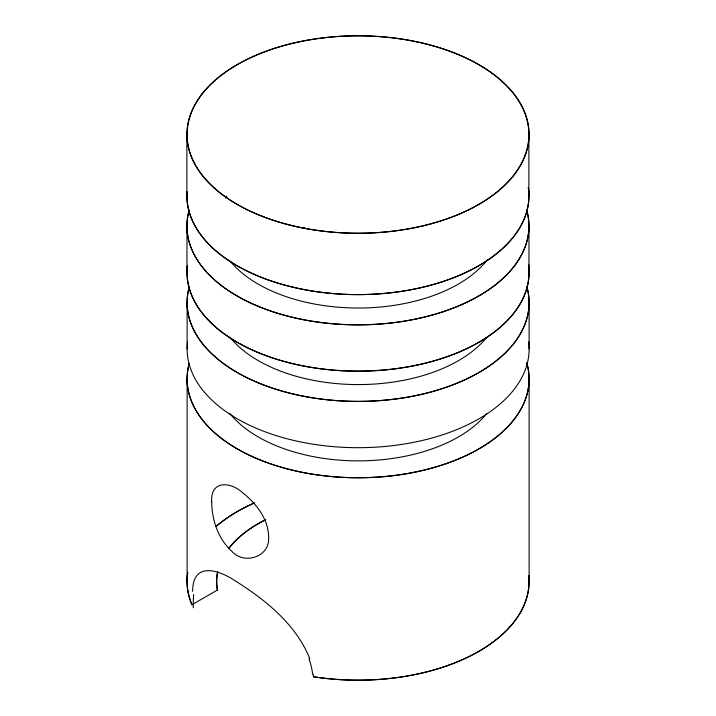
<?xml version="1.0" encoding="UTF-8"?>
<svg xmlns="http://www.w3.org/2000/svg" width="716" height="716" viewBox="0 0 716 716"><rect width="100%" height="100%" fill="white"/><g stroke="black" fill="none" stroke-linecap="round" stroke-linejoin="round"><path stroke-width="1.07" d="M192.631 591.353C192.747 561.872 217.592 569.31 234.642 580.479C265.376 599.686 296.003 624.254 309.849 658.783M313.232 674.159L313.384 676.763A170.999 98.727 0 0 0 528.802 575.458M529.124 302.698L529.124 348.969M529.124 379.059L529.124 581.473M528.972 226.149L528.972 272.42M528.873 134.527L528.873 195.889M187.127 302.698L187.127 348.969M187.127 379.059L187.127 581.473M186.876 134.527L186.876 195.889M186.974 226.149L186.974 272.42M191.942 604.734A170.999 98.727 0 0 1 187.717 573.248M216.151 526.448A170.999 98.727 0 0 1 254.798 502.811M193.248 607.759A75.95 14.624 82 0 1 193.633 594.495M526.788 362.824A170.999 98.727 0 0 1 359.002 477.787A170.999 98.727 0 0 1 189.176 363.826M308.945 658.872A77.749 59.929 29.1 0 1 312.597 674.087M528.856 577.186A170.999 98.727 0 0 1 313.447 676.745M187.762 572.227A170.999 98.727 0 0 0 191.879 604.787L217.485 590.011A141.553 81.722 0 0 1 217.727 571.887M215.999 526.439A170.999 98.727 0 0 1 253.822 503.151M228.753 548.626A141.553 81.722 0 0 1 264.884 520.174M217.36 590.073A141.553 81.722 0 0 1 217.548 571.914M228.556 548.59A141.553 81.722 0 0 1 265.734 519.574M486.719 413.553A141.553 81.722 0 0 1 358.17 460.871A141.553 81.722 0 0 1 229.791 413.4M526.761 362.923A170.999 98.727 0 0 1 358.34 477.715A170.999 98.727 0 0 1 189.239 363.245M528.292 187.726A170.999 98.727 0 0 1 361.419 294.589A170.999 98.727 0 0 1 187.028 191.807M528.381 187.807A170.999 98.727 0 0 1 361.741 294.58A170.999 98.727 0 0 1 187.073 192.174M487.238 259.953A141.553 81.722 0 0 1 359.539 308.023A141.553 81.722 0 0 1 230.328 261.313M225.406 198.055A141.553 81.722 0 0 1 226.605 196.238M526.887 211.005A170.999 98.727 0 0 1 357.311 324.813A170.999 98.727 0 0 1 189.087 210.334M528.533 265.376A170.999 98.727 0 0 1 357.973 371.139A170.999 98.727 0 0 1 187.413 265.376M526.699 210.11A170.999 98.727 0 0 1 357.973 324.876A170.999 98.727 0 0 1 189.248 210.11M528.533 264.356A170.999 98.727 0 0 1 360.139 371.148A170.999 98.727 0 0 1 187.395 266.701M486.791 337.263A141.553 81.722 0 0 1 358.242 384.582A141.553 81.722 0 0 1 229.863 337.111M302.134 227.858A141.553 81.722 0 0 1 304.202 227.348M526.761 286.561A170.999 98.727 0 0 1 358.34 401.363A170.999 98.727 0 0 1 189.239 286.892M528.685 341.926A170.999 98.727 0 0 1 358.125 447.688A170.999 98.727 0 0 1 187.565 341.926M526.851 286.66A170.999 98.727 0 0 1 358.125 401.425A170.999 98.727 0 0 1 189.4 286.66M211.721 502.229C211.9 520.228 218.317 539.041 231.877 551.338C244.174 565.103 269.914 557.138 268.643 537.439C268.634 519.207 256.203 503.411 242.482 492.626C230.382 481.438 210.048 480.194 211.721 502.229M271.525 219.651A170.999 98.727 0 0 0 529.115 135.252A170.999 98.727 0 0 0 273.727 48.661A170.999 98.727 0 0 0 271.525 219.651M257.545 214.478A170.999 98.727 0 0 0 527.961 144.73A170.999 98.727 0 0 0 288.127 44.392A170.999 98.727 0 0 0 257.545 214.478"/></g></svg>
